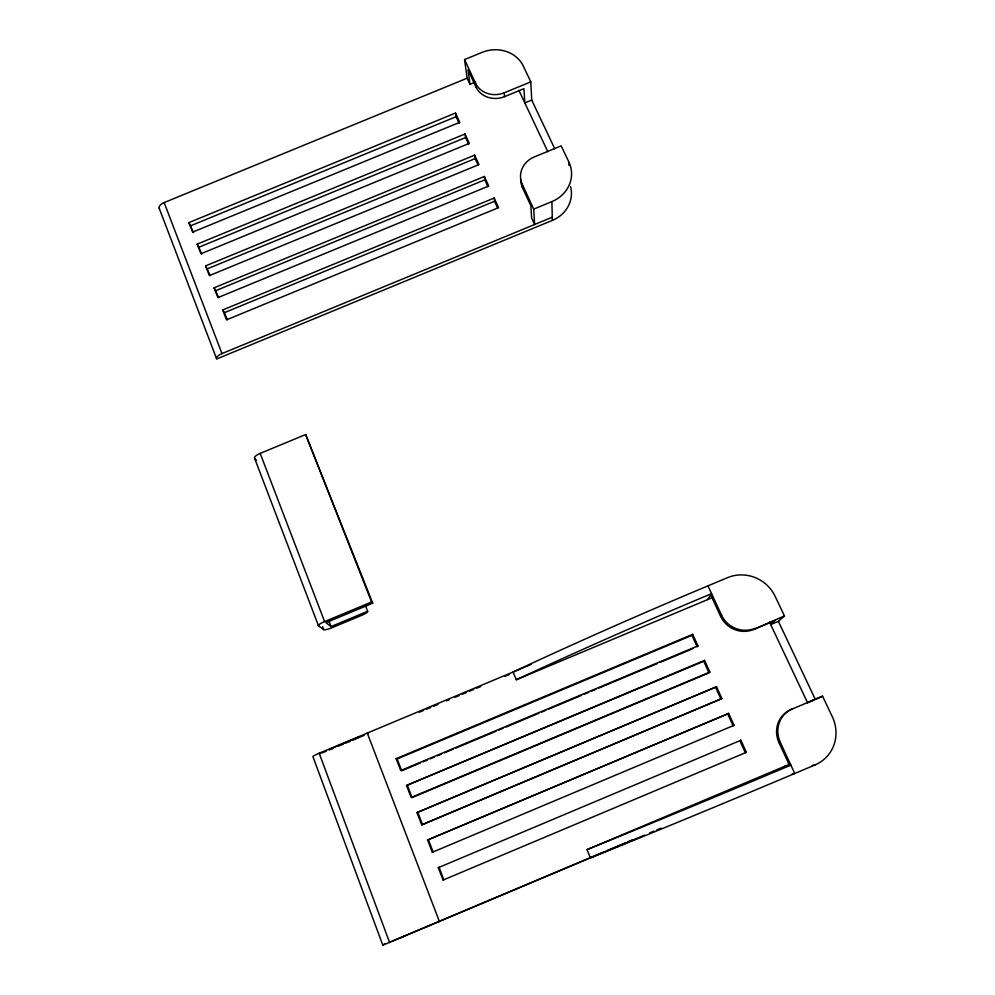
<?xml version="1.0" encoding="UTF-8"?>
<svg xmlns="http://www.w3.org/2000/svg" width="995" height="995" viewBox="0 0 995 995"><rect width="100%" height="100%" fill="white"/><g stroke="black" fill="none" stroke-linecap="round" stroke-linejoin="round"><path stroke-width="1.49" d="M568.916 165.195L568.929 162.148L561.192 145.855L534.24 156.961A22.586 20.684 -7.8 0 0 522.263 184.311L522.512 187.744L530.87 205.816L531.616 218.017L534.601 224.509L533.73 209.112L522.263 184.311M707.569 599.624L711.562 593.642A433.074 32.027 -23.2 0 0 516.305 679.747L513.084 672.023A432.539 33.917 -23.3 0 1 707.967 585.856L727.544 577.647A36.28 34.763 31.7 0 1 775.105 596.254L784.446 615.93L778.389 621.328L770.702 624.562L775.279 620.382L753.663 629.462A25.111 24.054 31.3 0 1 720.604 616.353L710.704 594.923M691.96 635.345L692.682 634.325L697.943 645.879L697.184 646.837L691.96 635.345L397.154 758.961L396.147 758.663L400.736 770.553L697.943 645.879M720.604 616.353L721.537 615.184L707.967 585.856M703.751 661.265L704.547 660.394L709.87 672.073L709.025 672.881L703.751 661.265L406.52 785.49L411.159 797.505L709.87 672.073M384.841 943.646L382.714 945.225L632.509 840.19M753.663 629.462L784.446 615.93M440.225 920.922L439.454 921.606L367.279 733.091L368.448 733.539M416.992 812.604L716.537 686.749L721.91 698.54L422.552 824.644L421.681 824.743L416.992 812.604L716.537 686.749M400.624 937.626L400.127 938.024L404.592 935.959M390.724 941.805L389.642 942.613L319.184 753.227L525.92 666.65M727.693 713.937L728.651 713.365L734.074 725.293L733.091 725.79L727.693 713.937L427.589 839.991L432.327 852.267L433.136 852.006L428.422 839.817M443.073 880.077L443.82 879.655L439.056 867.329L438.285 867.677L443.073 880.077L746.374 752.319L740.889 740.268L739.857 740.678L745.305 752.655L746.374 752.319M356.135 738.539L358.275 737.332L329.507 749.384L332.902 748.302M791.087 709.485L792.455 708.875A26.405 24.962 43.9 0 0 780.304 742.27L794.744 773.488L815.042 764.919A37.835 35.808 43.9 0 0 832.293 716.674L822.566 696.201L791.087 709.485A26.231 24.813 44 0 0 778.998 742.68L789.495 765.391M769.409 621.825L807.53 702.694L813.027 700.244M807.53 702.694L822.566 696.201M421.681 824.743L721.91 698.54M427.589 839.991L728.651 713.365M432.327 852.267L734.074 725.293M438.285 867.677L740.889 740.268M792.132 773.899L794.744 773.488A445.163 12.599 -22.7 0 1 590.458 857.914L587.013 849.643L790.092 764.023M392.142 941.208L603.567 852.043M606.428 850.837L625.009 843.001M627.87 841.795L632.148 839.979M633.143 839.917L644.524 835.116M649.648 832.952L653.926 831.148M656.787 829.942L661.078 828.139M526.654 666.339L530.944 664.548M322.044 752.966L326.26 751.2M329.071 750.031L333.288 748.265M338.909 745.902L343.138 744.136M345.949 742.954L350.165 741.188M352.976 740.019L357.193 738.253M357.914 737.942L364.22 735.305M419.355 712.221L423.634 710.418M426.494 709.224L430.773 707.433M433.633 706.226L437.924 704.435M446.494 700.853L449.354 699.647M455.063 697.259L459.354 695.468M462.215 694.261L466.493 692.47M469.354 691.276L473.632 689.473M476.493 688.279L480.784 686.488M505.062 676.314L509.353 674.523M516.305 679.747L713.017 597.336M396.147 758.663L692.682 634.325M420.276 763.003L401.719 770.777L397.154 758.961M423.136 761.797L427.415 760.006M430.263 758.812L434.554 757.008M437.402 755.814L441.68 754.011M444.541 752.817L453.111 749.223M455.959 748.029L495.92 731.263M498.781 730.069L503.06 728.265M505.92 727.071L538.743 713.303M541.603 712.097L545.882 710.306M548.742 709.112L581.565 695.331M584.426 694.137L588.704 692.346M591.565 691.139L595.843 689.348M598.692 688.154L657.222 663.603M660.071 662.396L692.906 648.628M406.52 785.49L704.547 660.394M707.607 673.478L412.079 797.58L407.465 785.64M372.715 603.169L305.664 434.541L260.18 453.384A7.885 2.438 -20.5 0 0 254.633 458.347L318.487 625.78A8.159 1.505 -21.5 0 1 324.581 621.589L371.595 601.987L372.715 603.169L325.974 622.659L331.024 626.564L367.64 611.291L365.376 605.507M222.681 309.955L224.534 312.617L494.565 201.276L494.179 198.017L222.681 309.955L226.512 319.855L498.557 207.656L494.179 198.017M533.73 209.112L551.877 201.612A32.387 29.651 -8 0 0 568.929 162.148M570.608 186.761A31.392 28.843 -7.9 0 1 552.374 220.392L216.736 358.971A7.724 2.948 -19.8 0 1 221.972 353.586L552.287 217.208M159.387 208.577A7.487 3.694 -18.6 0 1 164.15 202.582L467.14 78.195L464.578 59.563L482.152 52.349A31.678 28.445 -10.6 0 1 523.345 66.155L530.808 81.876L531.728 100.097L554.775 148.802M467.14 78.195L469.951 84.301L475.672 81.951M464.578 59.563L475.423 83.02A22.064 19.8 -10.5 0 0 504.216 92.796L530.808 81.876M188.913 222.594L455.511 113.044L459.74 122.335L192.607 232.146L188.913 222.594L193.527 232.469M190.903 225.678L456.096 116.689L455.511 113.044M469.951 84.301L467.986 69.774L475.921 86.926A21.952 19.701 -10.5 0 0 504.552 96.652L523.955 88.679L524.813 102.945L531.728 100.097M197.234 244.123L465.038 133.989L469.304 143.367L200.965 253.762L197.234 244.123L201.836 253.961M199.187 247.108L465.585 137.546L465.038 133.989M205.642 265.864L474.665 155.133L478.968 164.598L209.398 275.59L205.642 265.864L210.231 275.665M207.557 268.75L475.15 158.591L474.665 155.133M214.124 287.804L484.378 176.476L488.719 186.028L217.917 297.617L214.124 287.804L218.701 297.555M216.002 290.577L484.814 179.834L484.378 176.476M426.37 926.768L428.733 925.897M778.998 742.68L780.304 742.27M784.47 766.386L790.876 765.13A444.603 10.497 -22.7 0 1 587.013 849.643M812.194 765.429L815.042 764.919M320.639 753.563L319.184 753.227A8.383 0.846 -21.9 0 0 312.977 756.76L382.789 945.15M318.487 625.78L323.698 629.624A7.985 1.443 -21.5 0 0 332.342 627.584L361.471 615.432A7.96 1.443 -21.8 0 0 367.64 611.291M254.633 458.347L256.449 460.387M778.389 621.328L815.328 699.41M518.88 90.346L547.797 151.675M456.096 116.689L459.105 123.293M465.585 137.546L468.62 144.213M475.15 158.591L478.209 165.319M484.814 179.834L487.898 186.625M494.565 201.276L497.687 208.129M715.666 687.47L721.002 699.199M305.664 434.541L371.595 601.987M224.534 312.617L227.258 319.669M417.888 812.579L422.552 824.644M328.823 620.805L331.024 626.564M164.15 202.582L221.972 353.586M260.18 453.384L324.581 621.589M322.604 626.75L323.698 629.624M159.163 208.142L216.549 358.635M475.423 83.02L475.921 86.926M504.216 92.796L504.552 96.652M551.877 201.612L552.374 220.392M522.512 187.744A22.462 20.584 -7.8 0 1 520.758 179.908M754.795 628.367A25.273 24.203 31.2 0 1 721.537 615.184"/></g></svg>
